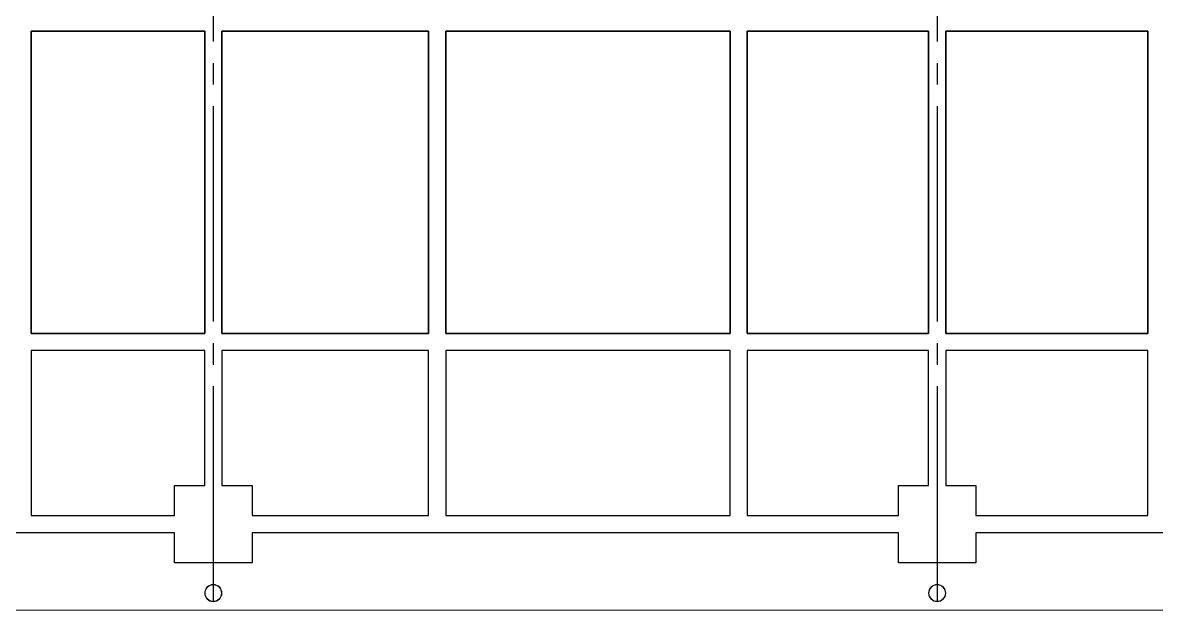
# Model space of a CAD drawing. Header units: millimetres. Extents: x -960 to 41501, y -1010 to 11880.
# Drawn here: x 20779 to 22094, y 9050 to 9732 of the extents above; entities that cross this region are included whole.
import ezdxf
from ezdxf.enums import TextEntityAlignment as Align

# ---------------------------------------------------------------- set-up
doc = ezdxf.new("R2010")
doc.units = ezdxf.units.MM
doc.header["$LTSCALE"] = 100
doc.linetypes.add('X-S-FAB-L10$0$COL-CEN-LIN', pattern=[3.25, 2.5, -0.25, 0.25, -0.25])
for name, color, linetype in [('X-S-FAB-L10$0$0-DIM-TXT', 8, 'Continuous'), ('X-S-FAB-L10$0$A-OBJE-MEP', 8, 'Continuous'), ('X-S-FAB-L10$0$A-WALL-EX', 8, 'Continuous'), ('X-S-FAB-L10$0$BLOCK', 8, 'Continuous'), ('X-S-FAB-L10$0$CCL', 8, 'X-S-FAB-L10$0$COL-CEN-LIN'), ('X-S-FAB-L10$0$Steel Frame-188K', 8, 'Continuous')]:
    doc.layers.add(name, color=color, linetype=linetype)
doc.styles.add('X-S-FAB-L10$0$CHINA', font='simplex.shx', dxfattribs={"width": 0.75, "bigfont": 'chineset.shx'})
doc.styles.add('X-S-FAB-L10$0$Standard', font='', dxfattribs={"width": 0.8})
doc.styles.add('X-S-FAB-L10$0$TG_NOTE_TEXT', font='simplex.shx', dxfattribs={"width": 0.75, "bigfont": 'chineset.shx'})
doc.styles.get('X-S-FAB-L10$0$Standard').set_extended_font_data('Microsoft JhengHei')

# ---------------------------------------------------------------- blocks, each defined once
blk = doc.blocks.new('X-S-FAB-L10$0$FAB2-L05')
at = {"layer": 'X-S-FAB-L10$0$CCL'}
for p, q in [((-5160, 11005), (-5160, 0)), ((-4320, 11005), (-4320, 0))]:
    blk.add_line(p, q, dxfattribs=at)
blk = doc.blocks.new('X-S-FAB-L10')
at = {"layer": 'X-S-FAB-L10$0$A-OBJE-MEP', "lineweight": 0, "flags": 128}
for points in [[(21009.5, 9070, 1), (20990.5, 9070, 1)], [(21849.5, 9070, 1), (21830.5, 9070, 1)]]:
    blk.add_lwpolyline(points, format="xyb", close=True, dxfattribs=at)
at = {"layer": 'X-S-FAB-L10$0$A-OBJE-MEP', "lineweight": 0}
for centre in [(21000, 9070), (21840, 9070)]:
    blk.add_circle(centre, 10, dxfattribs=at)
at = {"layer": 'X-S-FAB-L10$0$A-WALL-EX', "lineweight": 0, "flags": 128}
blk.add_lwpolyline([(15170, 9050), (24360, 9050)], dxfattribs=at)
blk.add_lwpolyline([(15170, 9050), (24360, 9050)], dxfattribs=at)
blk.add_lwpolyline([(15170, 9050), (24360, 9050)], dxfattribs=at)
blk.add_lwpolyline([(15170, 9050), (24360, 9050)], dxfattribs=at)
blk.add_lwpolyline([(15170, 9050), (24360, 9050)], dxfattribs=at)
blk.add_lwpolyline([(15170, 9050), (24360, 9050)], dxfattribs=at)
blk.add_lwpolyline([(15170, 9050), (24360, 9050)], dxfattribs=at)
at = {"layer": 'X-S-FAB-L10$0$Steel Frame-188K'}
blk.add_lwpolyline([(22635, 9140), (21885, 9140), (21885, 9105), (21795, 9105), (21795, 9140), (21045, 9140), (21045, 9105), (20955, 9105), (20955, 9140), (20205, 9140), (20205, 9105), (20115, 9105), (20115, 9140), (19340, 9140), (19340, 9130), (19300, 9130), (19300, 9140), (18500, 9140), (18500, 9130), (18460, 9130), (17660, 9133.2), (17660, 9130), (17620, 9130), (16820, 9134.9)], dxfattribs=at)
for points in [[(20990, 9721.9), (20788.8, 9721.9), (20788.8, 9371.4), (20990, 9371.4)], [(20788.8, 9721.9), (20990, 9721.9), (20990, 9371.4), (20788.8, 9371.4)], [(21249.7, 9721.9), (21010, 9721.9), (21010, 9371.4), (21249.7, 9371.4)], [(21010, 9721.9), (21249.7, 9721.9), (21249.7, 9371.4), (21010, 9371.4)], [(21599.7, 9721.9), (21269.7, 9721.9), (21269.7, 9371.4), (21599.7, 9371.4)], [(21269.7, 9721.9), (21599.7, 9721.9), (21599.7, 9371.4), (21269.7, 9371.4)], [(21830, 9721.9), (21619.7, 9721.9), (21619.7, 9371.4), (21830, 9371.4)], [(21619.7, 9721.9), (21830, 9721.9), (21830, 9371.4), (21619.7, 9371.4)], [(22084.3, 9721.9), (21850, 9721.9), (21850, 9371.4), (22084.3, 9371.4)], [(21850, 9721.9), (22084.3, 9721.9), (22084.3, 9371.4), (21850, 9371.4)], [(20990, 9351.4), (20788.8, 9351.4), (20788.8, 9160), (20955, 9160), (20955, 9195), (20990, 9195)], [(21249.7, 9351.4), (21010, 9351.4), (21010, 9195), (21045, 9195), (21045, 9160), (21249.7, 9160)], [(21599.7, 9351.4), (21269.7, 9351.4), (21269.7, 9160), (21599.7, 9160)], [(21830, 9351.4), (21619.7, 9351.4), (21619.7, 9160), (21795, 9160), (21795, 9195), (21830, 9195)], [(22084.3, 9351.4), (21850, 9351.4), (21850, 9195), (21885, 9195), (21885, 9160), (22084.3, 9160)]]:
    blk.add_lwpolyline(points, close=True, dxfattribs=at)
at = {"layer": 'X-S-FAB-L10$0$BLOCK'}
blk.add_blockref('X-S-FAB-L10$0$FAB2-L05', (26160, -720), dxfattribs=at)
at = {"style": 'X-S-FAB-L10$0$TG_NOTE_TEXT', "width": 0.5, "flags": 1}
for p in [(7463.3, 9020), (18268.3, 8649), (11197.8, 4800.2), (16485.8, 4800.2), (25420.3, 2635), (13360, 320, 0), (7463.3, -33.3)]:
    blk.add_attdef('WH', text='', height=20, dxfattribs=at).set_placement(p, align=Align.BOTTOM_LEFT)
at = {"width": 0.5}
for style, p in [('X-S-FAB-L10$0$TG_NOTE_TEXT', (7585, 9020)), ('X-S-FAB-L10$0$TG_NOTE_TEXT', (18390, 8649)), ('X-S-FAB-L10$0$TG_NOTE_TEXT', (11117.5, 4813.5)), ('X-S-FAB-L10$0$TG_NOTE_TEXT', (16607.5, 4813.5)), ('X-S-FAB-L10$0$TG_NOTE_TEXT', (25350, 2635)), ('X-S-FAB-L10$0$Standard', (13129.4, 325, 0)), ('X-S-FAB-L10$0$TG_NOTE_TEXT', (7585, -20))]:
    blk.add_attdef('DESC', text='', height=10, dxfattribs=dict(at, style=style)).set_placement(p, align=Align.BOTTOM_LEFT)
for tag, style, p in [('TYPE', 'X-S-FAB-L10$0$TG_NOTE_TEXT', (7619.3, 9020)), ('NO', 'X-S-FAB-L10$0$TG_NOTE_TEXT', (7650.1, 9020)), ('TYPE', 'X-S-FAB-L10$0$TG_NOTE_TEXT', (18424.2, 8649)), ('NO', 'X-S-FAB-L10$0$TG_NOTE_TEXT', (18455, 8649)), ('NO', 'X-S-FAB-L10$0$TG_NOTE_TEXT', (11088.6, 4813.5)), ('TYPE', 'X-S-FAB-L10$0$TG_NOTE_TEXT', (11151.8, 4813.5)), ('TYPE', 'X-S-FAB-L10$0$TG_NOTE_TEXT', (16641.8, 4813.5)), ('NO', 'X-S-FAB-L10$0$TG_NOTE_TEXT', (16672.6, 4813.5)), ('NO', 'X-S-FAB-L10$0$TG_NOTE_TEXT', (25313, 2635)), ('TYPE', 'X-S-FAB-L10$0$TG_NOTE_TEXT', (25350, 2635)), ('NO', 'X-S-FAB-L10$0$Standard', (13100, 320, 0)), ('TYPE', 'X-S-FAB-L10$0$Standard', (13129.4, 320, 0)), ('TYPE', 'X-S-FAB-L10$0$TG_NOTE_TEXT', (7619.3, -20)), ('NO', 'X-S-FAB-L10$0$TG_NOTE_TEXT', (7650.1, -20))]:
    blk.add_attdef(tag, text='', height=10, dxfattribs=dict(at, style=style)).set_placement(p, align=Align.BOTTOM_RIGHT)
at = {"style": 'X-S-FAB-L10$0$TG_NOTE_TEXT', "width": 0.5, "flags": 1}
for rotation, p in [(180, (43, 7480)), (180, (943, 7480)), (90, (24310, 3717.8)), (270, (17080, 1711.7))]:
    blk.add_attdef('WH', text='', height=20, rotation=rotation, dxfattribs=at).set_placement(p, align=Align.BOTTOM_LEFT)
at = {"width": 0.5}
for rotation, style, p in [(180, 'X-S-FAB-L10$0$Standard', (317.6, 7480)), (180, 'X-S-FAB-L10$0$Standard', (1217.6, 7480)), (90, 'X-S-FAB-L10$0$TG_NOTE_TEXT', (24310, 3647.5)), (270, 'X-S-FAB-L10$0$TG_NOTE_TEXT', (17080, 1605))]:
    blk.add_attdef('DESC', text='', height=10, rotation=rotation, dxfattribs=dict(at, style=style)).set_placement(p, align=Align.BOTTOM_LEFT)
for tag, rotation, style, p in [('TYPE', 180, 'X-S-FAB-L10$0$Standard', (317.6, 7480)), ('NO', 180, 'X-S-FAB-L10$0$Standard', (347, 7480)), ('TYPE', 180, 'X-S-FAB-L10$0$Standard', (1217.6, 7480)), ('NO', 180, 'X-S-FAB-L10$0$Standard', (1247, 7480)), ('TYPE', 90, 'X-S-FAB-L10$0$TG_NOTE_TEXT', (24310, 3647.5)), ('NO', 90, 'X-S-FAB-L10$0$TG_NOTE_TEXT', (24310, 3610.5)), ('TYPE', 270, 'X-S-FAB-L10$0$TG_NOTE_TEXT', (17080, 1605)), ('NO', 270, 'X-S-FAB-L10$0$TG_NOTE_TEXT', (17080, 1573))]:
    blk.add_attdef(tag, text='', height=10, rotation=rotation, dxfattribs=dict(at, style=style)).set_placement(p, align=Align.BOTTOM_RIGHT)
at = {"layer": 'X-S-FAB-L10$0$0-DIM-TXT', "style": 'X-S-FAB-L10$0$CHINA', "width": 0.75}
for p in [(667.4, 7855.1, -2689.4), (22627.4, 6728.8), (25644.7, 6728.8), (24778.8, 5569.1), (1118.3, 4980), (417.8, 4594.6), (23874.8, 4355), (22927.4, 4330.1), (23749.9, 3901.4), (417.8, 3765.2), (1118.3, 3730), (417.8, 3115.8), (536.9, 2227.8), (16909, 1782.7), (888.4, 880.5), (16977.4, 750), (18878.8, 750), (25641.2, 553.2), (21364, 526.9)]:
    blk.add_attdef('HIG', text='', height=80, dxfattribs=at).set_placement(p, align=Align.MIDDLE_LEFT)

msp = doc.modelspace()

# ---------------------------------------------------------------- block references
msp.add_blockref('X-S-FAB-L10', (0, 0))

doc.saveas('drawing.dxf')
